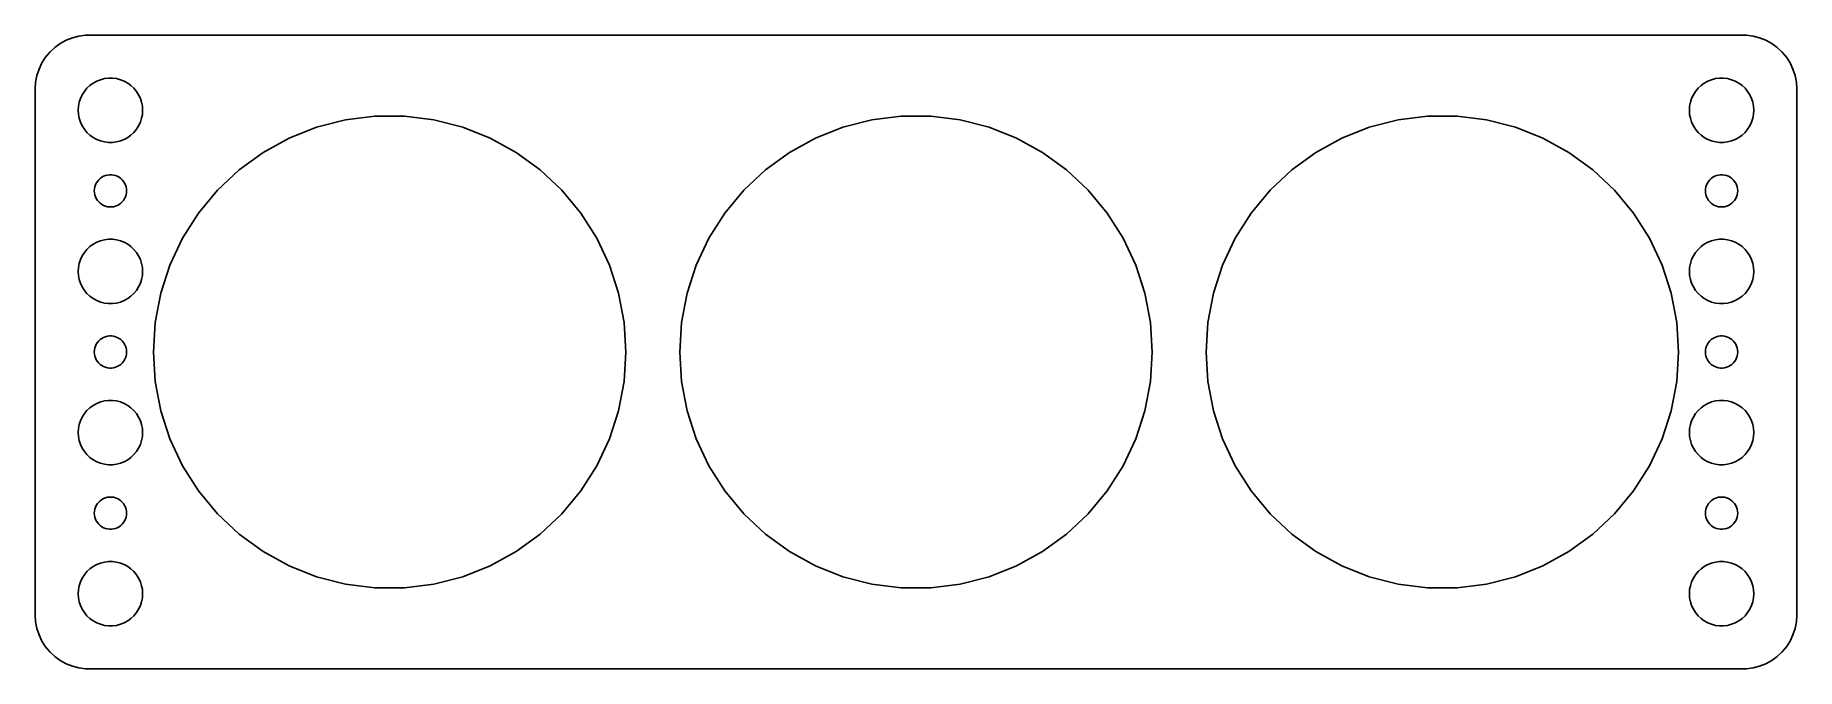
# Model space of a CAD drawing. Header units: metres. Extents: x -82 to 82, y -29 to 29.
import ezdxf

# ---------------------------------------------------------------- set-up
doc = ezdxf.new("R2010")
doc.units = ezdxf.units.M

msp = doc.modelspace()

# ---------------------------------------------------------------- linework, layer by layer
for p, q in [((-80.6448, 27.9227), (-81.0451, 27.4389)), ((-80.1871, 28.3526), (-80.6448, 27.9227)), ((-79.6791, 28.7216), (-80.1871, 28.3526)), ((-79.1289, 29.0241), (-79.6791, 28.7216)), ((-78.5451, 29.2553), (-79.1289, 29.0241)), ((-77.9369, 29.4114), (-78.5451, 29.2553)), ((-77.3139, 29.4901), (-77.9369, 29.4114)), ((77.3139, 29.4901), (-77.3139, 29.4901)), ((77.9369, 29.4114), (77.3139, 29.4901)), ((78.5451, 29.2553), (77.9369, 29.4114)), ((79.1289, 29.0241), (78.5451, 29.2553)), ((79.6791, 28.7216), (79.1289, 29.0241)), ((80.1871, 28.3526), (79.6791, 28.7216)), ((80.6448, 27.9227), (80.1871, 28.3526)), ((81.0451, 27.4389), (80.6448, 27.9227)), ((-81.6489, 26.3406), (-81.8429, 25.7434)), ((-81.3815, 26.9088), (-81.6489, 26.3406)), ((-81.0451, 27.4389), (-81.3815, 26.9088)), ((81.3815, 26.9088), (81.0451, 27.4389)), ((81.6489, 26.3406), (81.3815, 26.9088)), ((81.8429, 25.7434), (81.6489, 26.3406)), ((-81.9606, 25.1267), (-82, 24.5)), ((-81.8429, 25.7434), (-81.9606, 25.1267)), ((-77.1869, 24.5536), (-76.9123, 24.8115)), ((-76.9123, 24.8115), (-76.6075, 25.033)), ((-76.6075, 25.033), (-76.2773, 25.2145)), ((-76.2773, 25.2145), (-75.927, 25.3532)), ((-75.927, 25.3532), (-75.5621, 25.4469)), ((-75.5621, 25.4469), (-75.1884, 25.4941)), ((-75.1884, 25.4941), (-74.8116, 25.4941)), ((-74.8116, 25.4941), (-74.4379, 25.4469)), ((-74.4379, 25.4469), (-74.073, 25.3532)), ((-74.073, 25.3532), (-73.7227, 25.2145)), ((-73.7227, 25.2145), (-73.3925, 25.033)), ((-73.3925, 25.033), (-73.0877, 24.8115)), ((-73.0877, 24.8115), (-72.8131, 24.5536)), ((72.8131, 24.5536), (73.0877, 24.8115)), ((73.0877, 24.8115), (73.3925, 25.033)), ((73.3925, 25.033), (73.7227, 25.2145)), ((73.7227, 25.2145), (74.073, 25.3532)), ((74.073, 25.3532), (74.4379, 25.4469)), ((74.4379, 25.4469), (74.8116, 25.4941)), ((74.8116, 25.4941), (75.1884, 25.4941)), ((75.1884, 25.4941), (75.5621, 25.4469)), ((75.5621, 25.4469), (75.927, 25.3532)), ((75.927, 25.3532), (76.2773, 25.2145)), ((76.2773, 25.2145), (76.6075, 25.033)), ((76.6075, 25.033), (76.9123, 24.8115)), ((76.9123, 24.8115), (77.1869, 24.5536)), ((81.9606, 25.1267), (81.8429, 25.7434)), ((82, 24.5), (81.9606, 25.1267)), ((-82, 24.5), (-82, -24.5)), ((-77.9763, 22.876), (-77.9057, 23.2461)), ((-77.9057, 23.2461), (-77.7893, 23.6044)), ((-77.7893, 23.6044), (-77.6289, 23.9453)), ((-77.6289, 23.9453), (-77.427, 24.2634)), ((-77.427, 24.2634), (-77.1869, 24.5536)), ((-72.8131, 24.5536), (-72.573, 24.2634)), ((-72.573, 24.2634), (-72.3711, 23.9453)), ((-72.3711, 23.9453), (-72.2107, 23.6044)), ((-72.2107, 23.6044), (-72.0943, 23.2461)), ((-72.0943, 23.2461), (-72.0237, 22.876)), ((72.0237, 22.876), (72.0943, 23.2461)), ((72.0943, 23.2461), (72.2107, 23.6044)), ((72.2107, 23.6044), (72.3711, 23.9453)), ((72.3711, 23.9453), (72.573, 24.2634)), ((72.573, 24.2634), (72.8131, 24.5536)), ((77.1869, 24.5536), (77.427, 24.2634)), ((77.427, 24.2634), (77.6289, 23.9453)), ((77.6289, 23.9453), (77.7893, 23.6044)), ((77.7893, 23.6044), (77.9057, 23.2461)), ((77.9057, 23.2461), (77.9763, 22.876)), ((82, -24.5), (82, 24.5)), ((-78, 22.5), (-77.9763, 22.876)), ((-77.9763, 22.124), (-78, 22.5)), ((-77.9057, 21.7539), (-77.9763, 22.124)), ((-77.7893, 21.3956), (-77.9057, 21.7539)), ((-77.6289, 21.0547), (-77.7893, 21.3956)), ((-72.2107, 21.3956), (-72.3711, 21.0547)), ((-72.0943, 21.7539), (-72.2107, 21.3956)), ((-72.0237, 22.124), (-72.0943, 21.7539)), ((-72.0237, 22.876), (-72, 22.5)), ((-72, 22.5), (-72.0237, 22.124)), ((-55.7984, 20.9232), (-53.1224, 21.6103)), ((-53.1224, 21.6103), (-50.3814, 21.9566)), ((-50.3814, 21.9566), (-47.6186, 21.9566)), ((-47.6186, 21.9566), (-44.8776, 21.6103)), ((-44.8776, 21.6103), (-42.2016, 20.9232)), ((-6.79837, 20.9232), (-4.12238, 21.6103)), ((-4.12238, 21.6103), (-1.38138, 21.9566)), ((-1.38138, 21.9566), (1.38138, 21.9566)), ((1.38138, 21.9566), (4.12238, 21.6103)), ((4.12238, 21.6103), (6.79837, 20.9232)), ((42.2016, 20.9232), (44.8776, 21.6103)), ((44.8776, 21.6103), (47.6186, 21.9566)), ((47.6186, 21.9566), (50.3814, 21.9566)), ((50.3814, 21.9566), (53.1224, 21.6103)), ((53.1224, 21.6103), (55.7984, 20.9232)), ((72, 22.5), (72.0237, 22.876)), ((72.0237, 22.124), (72, 22.5)), ((72.0943, 21.7539), (72.0237, 22.124)), ((72.2107, 21.3956), (72.0943, 21.7539)), ((72.3711, 21.0547), (72.2107, 21.3956)), ((77.7893, 21.3956), (77.6289, 21.0547)), ((77.9057, 21.7539), (77.7893, 21.3956)), ((77.9763, 22.124), (77.9057, 21.7539)), ((77.9763, 22.876), (78, 22.5)), ((78, 22.5), (77.9763, 22.124)), ((-77.427, 20.7366), (-77.6289, 21.0547)), ((-77.1869, 20.4464), (-77.427, 20.7366)), ((-76.9123, 20.1884), (-77.1869, 20.4464)), ((-76.6075, 19.967), (-76.9123, 20.1884)), ((-76.2773, 19.7855), (-76.6075, 19.967)), ((-75.927, 19.6468), (-76.2773, 19.7855)), ((-73.7227, 19.7855), (-74.073, 19.6468)), ((-73.3925, 19.967), (-73.7227, 19.7855)), ((-73.0877, 20.1884), (-73.3925, 19.967)), ((-72.8131, 20.4464), (-73.0877, 20.1884)), ((-72.573, 20.7366), (-72.8131, 20.4464)), ((-72.3711, 21.0547), (-72.573, 20.7366)), ((-60.7882, 18.5752), (-58.3671, 19.9062)), ((-58.3671, 19.9062), (-55.7984, 20.9232)), ((-42.2016, 20.9232), (-39.6328, 19.9062)), ((-39.6328, 19.9062), (-37.2118, 18.5752)), ((-11.7882, 18.5752), (-9.36714, 19.9062)), ((-9.36714, 19.9062), (-6.79837, 20.9232)), ((6.79837, 20.9232), (9.36714, 19.9062)), ((9.36714, 19.9062), (11.7882, 18.5752)), ((37.2118, 18.5752), (39.6328, 19.9062)), ((39.6328, 19.9062), (42.2016, 20.9232)), ((55.7984, 20.9232), (58.3671, 19.9062)), ((58.3671, 19.9062), (60.7882, 18.5752)), ((72.573, 20.7366), (72.3711, 21.0547)), ((72.8131, 20.4464), (72.573, 20.7366)), ((73.0877, 20.1884), (72.8131, 20.4464)), ((73.3925, 19.967), (73.0877, 20.1884)), ((73.7227, 19.7855), (73.3925, 19.967)), ((74.073, 19.6468), (73.7227, 19.7855)), ((76.2773, 19.7855), (75.927, 19.6468)), ((76.6075, 19.967), (76.2773, 19.7855)), ((76.9123, 20.1884), (76.6075, 19.967)), ((77.1869, 20.4464), (76.9123, 20.1884)), ((77.427, 20.7366), (77.1869, 20.4464)), ((77.6289, 21.0547), (77.427, 20.7366)), ((-75.5621, 19.5531), (-75.927, 19.6468)), ((-75.1884, 19.5059), (-75.5621, 19.5531)), ((-74.8116, 19.5059), (-75.1884, 19.5059)), ((-74.4379, 19.5531), (-74.8116, 19.5059)), ((-74.073, 19.6468), (-74.4379, 19.5531)), ((-63.0233, 16.9513), (-60.7882, 18.5752)), ((-37.2118, 18.5752), (-34.9767, 16.9513)), ((-14.0233, 16.9513), (-11.7882, 18.5752)), ((11.7882, 18.5752), (14.0233, 16.9513)), ((34.9767, 16.9513), (37.2118, 18.5752)), ((60.7882, 18.5752), (63.0233, 16.9513)), ((74.4379, 19.5531), (74.073, 19.6468)), ((74.8116, 19.5059), (74.4379, 19.5531)), ((75.1884, 19.5059), (74.8116, 19.5059)), ((75.5621, 19.5531), (75.1884, 19.5059)), ((75.927, 19.6468), (75.5621, 19.5531)), ((-75.6387, 16.3572), (-75.4635, 16.4266)), ((-75.4635, 16.4266), (-75.2811, 16.4734)), ((-75.2811, 16.4734), (-75.0942, 16.497)), ((-75.0942, 16.497), (-74.9058, 16.497)), ((-74.9058, 16.497), (-74.7189, 16.4734)), ((-74.7189, 16.4734), (-74.5365, 16.4266)), ((-74.5365, 16.4266), (-74.3613, 16.3572)), ((-65.0373, 15.06), (-63.0233, 16.9513)), ((-34.9767, 16.9513), (-32.9627, 15.06)), ((-16.0373, 15.06), (-14.0233, 16.9513)), ((14.0233, 16.9513), (16.0373, 15.06)), ((32.9627, 15.06), (34.9767, 16.9513)), ((63.0233, 16.9513), (65.0373, 15.06)), ((74.3613, 16.3572), (74.5365, 16.4266)), ((74.5365, 16.4266), (74.7189, 16.4734)), ((74.7189, 16.4734), (74.9058, 16.497)), ((74.9058, 16.497), (75.0942, 16.497)), ((75.0942, 16.497), (75.2811, 16.4734)), ((75.2811, 16.4734), (75.4635, 16.4266)), ((75.4635, 16.4266), (75.6387, 16.3572)), ((-76.5, 15), (-76.4882, 15.188)), ((-76.4882, 14.812), (-76.5, 15)), ((-76.4882, 15.188), (-76.4529, 15.373)), ((-76.4529, 14.627), (-76.4882, 14.812)), ((-76.4529, 15.373), (-76.3947, 15.5522)), ((-76.3947, 15.5522), (-76.3145, 15.7226)), ((-76.3145, 15.7226), (-76.2135, 15.8817)), ((-76.2135, 15.8817), (-76.0934, 16.0268)), ((-76.0934, 16.0268), (-75.9561, 16.1558)), ((-75.9561, 16.1558), (-75.8037, 16.2665)), ((-75.8037, 16.2665), (-75.6387, 16.3572)), ((-74.3613, 16.3572), (-74.1963, 16.2665)), ((-74.1963, 16.2665), (-74.0439, 16.1558)), ((-74.0439, 16.1558), (-73.9065, 16.0268)), ((-73.9065, 16.0268), (-73.7865, 15.8817)), ((-73.7865, 15.8817), (-73.6855, 15.7226)), ((-73.6855, 15.7226), (-73.6053, 15.5522)), ((-73.6053, 15.5522), (-73.5471, 15.373)), ((-73.5471, 15.373), (-73.5118, 15.188)), ((-73.5118, 14.812), (-73.5471, 14.627)), ((-73.5118, 15.188), (-73.5, 15)), ((-73.5, 15), (-73.5118, 14.812)), ((-66.7984, 12.9313), (-65.0373, 15.06)), ((-32.9627, 15.06), (-31.2016, 12.9313)), ((-17.7984, 12.9313), (-16.0373, 15.06)), ((16.0373, 15.06), (17.7984, 12.9313)), ((31.2016, 12.9313), (32.9627, 15.06)), ((65.0373, 15.06), (66.7984, 12.9313)), ((73.5, 15), (73.5118, 15.188)), ((73.5118, 14.812), (73.5, 15)), ((73.5118, 15.188), (73.5471, 15.373)), ((73.5471, 14.627), (73.5118, 14.812)), ((73.5471, 15.373), (73.6053, 15.5522)), ((73.6053, 15.5522), (73.6855, 15.7226)), ((73.6855, 15.7226), (73.7865, 15.8817)), ((73.7865, 15.8817), (73.9065, 16.0268)), ((73.9065, 16.0268), (74.0439, 16.1558)), ((74.0439, 16.1558), (74.1963, 16.2665)), ((74.1963, 16.2665), (74.3613, 16.3572)), ((75.6387, 16.3572), (75.8037, 16.2665)), ((75.8037, 16.2665), (75.9561, 16.1558)), ((75.9561, 16.1558), (76.0934, 16.0268)), ((76.0934, 16.0268), (76.2135, 15.8817)), ((76.2135, 15.8817), (76.3145, 15.7226)), ((76.3145, 15.7226), (76.3947, 15.5522)), ((76.3947, 15.5522), (76.4529, 15.373)), ((76.4529, 15.373), (76.4882, 15.188)), ((76.4882, 14.812), (76.4529, 14.627)), ((76.4882, 15.188), (76.5, 15)), ((76.5, 15), (76.4882, 14.812)), ((-76.3947, 14.4478), (-76.4529, 14.627)), ((-76.3145, 14.2774), (-76.3947, 14.4478)), ((-76.2135, 14.1183), (-76.3145, 14.2774)), ((-76.0934, 13.9732), (-76.2135, 14.1183)), ((-75.9561, 13.8442), (-76.0934, 13.9732)), ((-75.8037, 13.7335), (-75.9561, 13.8442)), ((-75.6387, 13.6427), (-75.8037, 13.7335)), ((-75.4635, 13.5734), (-75.6387, 13.6427)), ((-75.2811, 13.5266), (-75.4635, 13.5734)), ((-75.0942, 13.5029), (-75.2811, 13.5266)), ((-74.9058, 13.5029), (-75.0942, 13.5029)), ((-74.7189, 13.5266), (-74.9058, 13.5029)), ((-74.5365, 13.5734), (-74.7189, 13.5266)), ((-74.3613, 13.6427), (-74.5365, 13.5734)), ((-74.1963, 13.7335), (-74.3613, 13.6427)), ((-74.0439, 13.8442), (-74.1963, 13.7335)), ((-73.9065, 13.9732), (-74.0439, 13.8442)), ((-73.7865, 14.1183), (-73.9065, 13.9732)), ((-73.6855, 14.2774), (-73.7865, 14.1183)), ((-73.6053, 14.4478), (-73.6855, 14.2774)), ((-73.5471, 14.627), (-73.6053, 14.4478)), ((73.6053, 14.4478), (73.5471, 14.627)), ((73.6855, 14.2774), (73.6053, 14.4478)), ((73.7865, 14.1183), (73.6855, 14.2774)), ((73.9065, 13.9732), (73.7865, 14.1183)), ((74.0439, 13.8442), (73.9065, 13.9732)), ((74.1963, 13.7335), (74.0439, 13.8442)), ((74.3613, 13.6427), (74.1963, 13.7335)), ((74.5365, 13.5734), (74.3613, 13.6427)), ((74.7189, 13.5266), (74.5365, 13.5734)), ((74.9058, 13.5029), (74.7189, 13.5266)), ((75.0942, 13.5029), (74.9058, 13.5029)), ((75.2811, 13.5266), (75.0942, 13.5029)), ((75.4635, 13.5734), (75.2811, 13.5266)), ((75.6387, 13.6427), (75.4635, 13.5734)), ((75.8037, 13.7335), (75.6387, 13.6427)), ((75.9561, 13.8442), (75.8037, 13.7335)), ((76.0934, 13.9732), (75.9561, 13.8442)), ((76.2135, 14.1183), (76.0934, 13.9732)), ((76.3145, 14.2774), (76.2135, 14.1183)), ((76.3947, 14.4478), (76.3145, 14.2774)), ((76.4529, 14.627), (76.3947, 14.4478)), ((-68.2787, 10.5986), (-66.7984, 12.9313)), ((-31.2016, 12.9313), (-29.7213, 10.5986)), ((-19.2787, 10.5986), (-17.7984, 12.9313)), ((17.7984, 12.9313), (19.2787, 10.5986)), ((29.7213, 10.5986), (31.2016, 12.9313)), ((66.7984, 12.9313), (68.2787, 10.5986)), ((-76.9123, 9.81154), (-76.6075, 10.033)), ((-76.6075, 10.033), (-76.2773, 10.2145)), ((-76.2773, 10.2145), (-75.927, 10.3532)), ((-75.927, 10.3532), (-75.5621, 10.4469)), ((-75.5621, 10.4469), (-75.1884, 10.4941)), ((-75.1884, 10.4941), (-74.8116, 10.4941)), ((-74.8116, 10.4941), (-74.4379, 10.4469)), ((-74.4379, 10.4469), (-74.073, 10.3532)), ((-74.073, 10.3532), (-73.7227, 10.2145)), ((-73.7227, 10.2145), (-73.3925, 10.033)), ((-73.3925, 10.033), (-73.0877, 9.81154)), ((-69.4551, 8.09874), (-68.2787, 10.5986)), ((-29.7213, 10.5986), (-28.5449, 8.09874)), ((-20.4551, 8.09874), (-19.2787, 10.5986)), ((19.2787, 10.5986), (20.4551, 8.09874)), ((28.5449, 8.09874), (29.7213, 10.5986)), ((68.2787, 10.5986), (69.4551, 8.09874)), ((73.0877, 9.81154), (73.3925, 10.033)), ((73.3925, 10.033), (73.7227, 10.2145)), ((73.7227, 10.2145), (74.073, 10.3532)), ((74.073, 10.3532), (74.4379, 10.4469)), ((74.4379, 10.4469), (74.8116, 10.4941)), ((74.8116, 10.4941), (75.1884, 10.4941)), ((75.1884, 10.4941), (75.5621, 10.4469)), ((75.5621, 10.4469), (75.927, 10.3532)), ((75.927, 10.3532), (76.2773, 10.2145)), ((76.2773, 10.2145), (76.6075, 10.033)), ((76.6075, 10.033), (76.9123, 9.81154)), ((-77.9763, 7.87599), (-77.9057, 8.24606)), ((-77.9057, 8.24606), (-77.7893, 8.60437)), ((-77.7893, 8.60437), (-77.6289, 8.94525)), ((-77.6289, 8.94525), (-77.427, 9.26335)), ((-77.427, 9.26335), (-77.1869, 9.55363)), ((-77.1869, 9.55363), (-76.9123, 9.81154)), ((-73.0877, 9.81154), (-72.8131, 9.55363)), ((-72.8131, 9.55363), (-72.573, 9.26335)), ((-72.573, 9.26335), (-72.3711, 8.94525)), ((-72.3711, 8.94525), (-72.2107, 8.60437)), ((-72.2107, 8.60437), (-72.0943, 8.24606)), ((-72.0943, 8.24606), (-72.0237, 7.87599)), ((72.0237, 7.87599), (72.0943, 8.24606)), ((72.0943, 8.24606), (72.2107, 8.60437)), ((72.2107, 8.60437), (72.3711, 8.94525)), ((72.3711, 8.94525), (72.573, 9.26335)), ((72.573, 9.26335), (72.8131, 9.55363)), ((72.8131, 9.55363), (73.0877, 9.81154)), ((76.9123, 9.81154), (77.1869, 9.55363)), ((77.1869, 9.55363), (77.427, 9.26335)), ((77.427, 9.26335), (77.6289, 8.94525)), ((77.6289, 8.94525), (77.7893, 8.60437)), ((77.7893, 8.60437), (77.9057, 8.24606)), ((77.9057, 8.24606), (77.9763, 7.87599)), ((-78, 7.5), (-77.9763, 7.87599)), ((-77.9763, 7.12399), (-78, 7.5)), ((-77.9057, 6.75392), (-77.9763, 7.12399)), ((-77.7893, 6.39561), (-77.9057, 6.75392)), ((-72.0943, 6.75392), (-72.2107, 6.39561)), ((-72.0237, 7.12399), (-72.0943, 6.75392)), ((-72.0237, 7.87599), (-72, 7.5)), ((-72, 7.5), (-72.0237, 7.12399)), ((-70.3088, 5.47118), (-69.4551, 8.09874)), ((-28.5449, 8.09874), (-27.6912, 5.47118)), ((-21.3088, 5.47118), (-20.4551, 8.09874)), ((20.4551, 8.09874), (21.3088, 5.47118)), ((27.6912, 5.47118), (28.5449, 8.09874)), ((69.4551, 8.09874), (70.3088, 5.47118)), ((72, 7.5), (72.0237, 7.87599)), ((72.0237, 7.12399), (72, 7.5)), ((72.0943, 6.75392), (72.0237, 7.12399)), ((72.2107, 6.39561), (72.0943, 6.75392)), ((77.9057, 6.75392), (77.7893, 6.39561)), ((77.9763, 7.12399), (77.9057, 6.75392)), ((77.9763, 7.87599), (78, 7.5)), ((78, 7.5), (77.9763, 7.12399)), ((-77.6289, 6.05473), (-77.7893, 6.39561)), ((-77.427, 5.73663), (-77.6289, 6.05473)), ((-77.1869, 5.44635), (-77.427, 5.73663)), ((-76.9123, 5.18845), (-77.1869, 5.44635)), ((-76.6075, 4.96701), (-76.9123, 5.18845)), ((-76.2773, 4.78551), (-76.6075, 4.96701)), ((-73.3925, 4.96701), (-73.7227, 4.78551)), ((-73.0877, 5.18845), (-73.3925, 4.96701)), ((-72.8131, 5.44635), (-73.0877, 5.18845)), ((-72.573, 5.73663), (-72.8131, 5.44635)), ((-72.3711, 6.05473), (-72.573, 5.73663)), ((-72.2107, 6.39561), (-72.3711, 6.05473)), ((-70.8265, 2.75732), (-70.3088, 5.47118)), ((-27.6912, 5.47118), (-27.1735, 2.75732)), ((-21.8265, 2.75732), (-21.3088, 5.47118)), ((21.3088, 5.47118), (21.8265, 2.75732)), ((27.1735, 2.75732), (27.6912, 5.47118)), ((70.3088, 5.47118), (70.8265, 2.75732)), ((72.3711, 6.05473), (72.2107, 6.39561)), ((72.573, 5.73663), (72.3711, 6.05473)), ((72.8131, 5.44635), (72.573, 5.73663)), ((73.0877, 5.18845), (72.8131, 5.44635)), ((73.3925, 4.96701), (73.0877, 5.18845)), ((73.7227, 4.78551), (73.3925, 4.96701)), ((76.6075, 4.96701), (76.2773, 4.78551)), ((76.9123, 5.18845), (76.6075, 4.96701)), ((77.1869, 5.44635), (76.9123, 5.18845)), ((77.427, 5.73663), (77.1869, 5.44635)), ((77.6289, 6.05473), (77.427, 5.73663)), ((77.7893, 6.39561), (77.6289, 6.05473)), ((-75.927, 4.64682), (-76.2773, 4.78551)), ((-75.5621, 4.55313), (-75.927, 4.64682)), ((-75.1884, 4.50591), (-75.5621, 4.55313)), ((-74.8116, 4.50591), (-75.1884, 4.50591)), ((-74.4379, 4.55313), (-74.8116, 4.50591)), ((-74.073, 4.64682), (-74.4379, 4.55313)), ((-73.7227, 4.78551), (-74.073, 4.64682)), ((74.073, 4.64682), (73.7227, 4.78551)), ((74.4379, 4.55313), (74.073, 4.64682)), ((74.8116, 4.50591), (74.4379, 4.55313)), ((75.1884, 4.50591), (74.8116, 4.50591)), ((75.5621, 4.55313), (75.1884, 4.50591)), ((75.927, 4.64682), (75.5621, 4.55313)), ((76.2773, 4.78551), (75.927, 4.64682)), ((-71, 0), (-70.8265, 2.75732)), ((-27.1735, 2.75732), (-27, 0)), ((-22, 0), (-21.8265, 2.75732)), ((21.8265, 2.75732), (22, 0)), ((27, 0), (27.1735, 2.75732)), ((70.8265, 2.75732), (71, 0)), ((-76.5, 0), (-76.4882, 0.187988)), ((-76.4882, -0.187988), (-76.5, 0)), ((-76.4882, 0.187988), (-76.4529, 0.373032)), ((-76.4529, 0.373032), (-76.3947, 0.552185)), ((-76.3947, 0.552185), (-76.3145, 0.722626)), ((-76.3145, 0.722626), (-76.2135, 0.881668)), ((-76.2135, 0.881668), (-76.0934, 1.02681)), ((-76.0934, 1.02681), (-75.9561, 1.15576)), ((-75.9561, 1.15576), (-75.8037, 1.26648)), ((-75.8037, 1.26648), (-75.6387, 1.35724)), ((-75.6387, 1.35724), (-75.4635, 1.42657)), ((-75.4635, 1.42657), (-75.2811, 1.47342)), ((-75.2811, 1.47342), (-75.0942, 1.49704)), ((-75.0942, 1.49704), (-74.9058, 1.49704)), ((-74.9058, 1.49704), (-74.7189, 1.47342)), ((-74.7189, 1.47342), (-74.5365, 1.42657)), ((-74.5365, 1.42657), (-74.3613, 1.35724)), ((-74.3613, 1.35724), (-74.1963, 1.26648)), ((-74.1963, 1.26648), (-74.0439, 1.15576)), ((-74.0439, 1.15576), (-73.9065, 1.02681)), ((-73.9065, 1.02681), (-73.7865, 0.881668)), ((-73.7865, 0.881668), (-73.6855, 0.722626)), ((-73.6855, 0.722626), (-73.6053, 0.552185)), ((-73.6053, 0.552185), (-73.5471, 0.373032)), ((-73.5471, 0.373032), (-73.5118, 0.187988)), ((-73.5118, 0.187988), (-73.5, 0)), ((-73.5, 0), (-73.5118, -0.187988)), ((-70.8265, -2.75732), (-71, 0)), ((-27, 0), (-27.1735, -2.75732)), ((-21.8265, -2.75732), (-22, 0)), ((22, 0), (21.8265, -2.75732)), ((27.1735, -2.75732), (27, 0)), ((71, 0), (70.8265, -2.75732)), ((73.5, 0), (73.5118, 0.187988)), ((73.5118, -0.187988), (73.5, 0)), ((73.5118, 0.187988), (73.5471, 0.373032)), ((73.5471, 0.373032), (73.6053, 0.552185)), ((73.6053, 0.552185), (73.6855, 0.722626)), ((73.6855, 0.722626), (73.7865, 0.881668)), ((73.7865, 0.881668), (73.9065, 1.02681)), ((73.9065, 1.02681), (74.0439, 1.15576)), ((74.0439, 1.15576), (74.1963, 1.26648)), ((74.1963, 1.26648), (74.3613, 1.35724)), ((74.3613, 1.35724), (74.5365, 1.42657)), ((74.5365, 1.42657), (74.7189, 1.47342)), ((74.7189, 1.47342), (74.9058, 1.49704)), ((74.9058, 1.49704), (75.0942, 1.49704)), ((75.0942, 1.49704), (75.2811, 1.47342)), ((75.2811, 1.47342), (75.4635, 1.42657)), ((75.4635, 1.42657), (75.6387, 1.35724)), ((75.6387, 1.35724), (75.8037, 1.26648)), ((75.8037, 1.26648), (75.9561, 1.15576)), ((75.9561, 1.15576), (76.0934, 1.02681)), ((76.0934, 1.02681), (76.2135, 0.881668)), ((76.2135, 0.881668), (76.3145, 0.722626)), ((76.3145, 0.722626), (76.3947, 0.552185)), ((76.3947, 0.552185), (76.4529, 0.373032)), ((76.4529, 0.373032), (76.4882, 0.187988)), ((76.4882, 0.187988), (76.5, 0)), ((76.5, 0), (76.4882, -0.187988)), ((-76.4529, -0.373032), (-76.4882, -0.187988)), ((-76.3947, -0.552185), (-76.4529, -0.373032)), ((-76.3145, -0.722626), (-76.3947, -0.552185)), ((-76.2135, -0.881668), (-76.3145, -0.722626)), ((-76.0934, -1.02681), (-76.2135, -0.881668)), ((-75.9561, -1.15576), (-76.0934, -1.02681)), ((-75.8037, -1.26648), (-75.9561, -1.15576)), ((-75.6387, -1.35724), (-75.8037, -1.26648)), ((-75.4635, -1.42657), (-75.6387, -1.35724)), ((-75.2811, -1.47342), (-75.4635, -1.42657)), ((-75.0942, -1.49704), (-75.2811, -1.47342)), ((-74.9058, -1.49704), (-75.0942, -1.49704)), ((-74.7189, -1.47342), (-74.9058, -1.49704)), ((-74.5365, -1.42657), (-74.7189, -1.47342)), ((-74.3613, -1.35724), (-74.5365, -1.42657)), ((-74.1963, -1.26648), (-74.3613, -1.35724)), ((-74.0439, -1.15576), (-74.1963, -1.26648)), ((-73.9065, -1.02681), (-74.0439, -1.15576)), ((-73.7865, -0.881668), (-73.9065, -1.02681)), ((-73.6855, -0.722626), (-73.7865, -0.881668)), ((-73.6053, -0.552185), (-73.6855, -0.722626)), ((-73.5471, -0.373032), (-73.6053, -0.552185)), ((-73.5118, -0.187988), (-73.5471, -0.373032)), ((73.5471, -0.373032), (73.5118, -0.187988)), ((73.6053, -0.552185), (73.5471, -0.373032)), ((73.6855, -0.722626), (73.6053, -0.552185)), ((73.7865, -0.881668), (73.6855, -0.722626)), ((73.9065, -1.02681), (73.7865, -0.881668)), ((74.0439, -1.15576), (73.9065, -1.02681)), ((74.1963, -1.26648), (74.0439, -1.15576)), ((74.3613, -1.35724), (74.1963, -1.26648)), ((74.5365, -1.42657), (74.3613, -1.35724)), ((74.7189, -1.47342), (74.5365, -1.42657)), ((74.9058, -1.49704), (74.7189, -1.47342)), ((75.0942, -1.49704), (74.9058, -1.49704)), ((75.2811, -1.47342), (75.0942, -1.49704)), ((75.4635, -1.42657), (75.2811, -1.47342)), ((75.6387, -1.35724), (75.4635, -1.42657)), ((75.8037, -1.26648), (75.6387, -1.35724)), ((75.9561, -1.15576), (75.8037, -1.26648)), ((76.0934, -1.02681), (75.9561, -1.15576)), ((76.2135, -0.881668), (76.0934, -1.02681)), ((76.3145, -0.722626), (76.2135, -0.881668)), ((76.3947, -0.552185), (76.3145, -0.722626)), ((76.4529, -0.373032), (76.3947, -0.552185)), ((76.4882, -0.187988), (76.4529, -0.373032)), ((-70.3088, -5.47118), (-70.8265, -2.75732)), ((-27.1735, -2.75732), (-27.6912, -5.47118)), ((-21.3088, -5.47118), (-21.8265, -2.75732)), ((21.8265, -2.75732), (21.3088, -5.47118)), ((27.6912, -5.47118), (27.1735, -2.75732)), ((70.8265, -2.75732), (70.3088, -5.47118)), ((-76.6075, -4.96701), (-76.2773, -4.78551)), ((-76.2773, -4.78551), (-75.927, -4.64682)), ((-75.927, -4.64682), (-75.5621, -4.55313)), ((-75.5621, -4.55313), (-75.1884, -4.50591)), ((-75.1884, -4.50591), (-74.8116, -4.50591)), ((-74.8116, -4.50591), (-74.4379, -4.55313)), ((-74.4379, -4.55313), (-74.073, -4.64682)), ((-74.073, -4.64682), (-73.7227, -4.78551)), ((-73.7227, -4.78551), (-73.3925, -4.96701)), ((73.3925, -4.96701), (73.7227, -4.78551)), ((73.7227, -4.78551), (74.073, -4.64682)), ((74.073, -4.64682), (74.4379, -4.55313)), ((74.4379, -4.55313), (74.8116, -4.50591)), ((74.8116, -4.50591), (75.1884, -4.50591)), ((75.1884, -4.50591), (75.5621, -4.55313)), ((75.5621, -4.55313), (75.927, -4.64682)), ((75.927, -4.64682), (76.2773, -4.78551)), ((76.2773, -4.78551), (76.6075, -4.96701)), ((-77.9057, -6.75392), (-77.7893, -6.39561)), ((-77.7893, -6.39561), (-77.6289, -6.05473)), ((-77.6289, -6.05473), (-77.427, -5.73663)), ((-77.427, -5.73663), (-77.1869, -5.44635)), ((-77.1869, -5.44635), (-76.9123, -5.18845)), ((-76.9123, -5.18845), (-76.6075, -4.96701)), ((-73.3925, -4.96701), (-73.0877, -5.18845)), ((-73.0877, -5.18845), (-72.8131, -5.44635)), ((-72.8131, -5.44635), (-72.573, -5.73663)), ((-72.573, -5.73663), (-72.3711, -6.05473)), ((-72.3711, -6.05473), (-72.2107, -6.39561)), ((-72.2107, -6.39561), (-72.0943, -6.75392)), ((-69.4551, -8.09874), (-70.3088, -5.47118)), ((-27.6912, -5.47118), (-28.5449, -8.09874)), ((-20.4551, -8.09874), (-21.3088, -5.47118)), ((21.3088, -5.47118), (20.4551, -8.09874)), ((28.5449, -8.09874), (27.6912, -5.47118)), ((70.3088, -5.47118), (69.4551, -8.09874)), ((72.0943, -6.75392), (72.2107, -6.39561)), ((72.2107, -6.39561), (72.3711, -6.05473)), ((72.3711, -6.05473), (72.573, -5.73663)), ((72.573, -5.73663), (72.8131, -5.44635)), ((72.8131, -5.44635), (73.0877, -5.18845)), ((73.0877, -5.18845), (73.3925, -4.96701)), ((76.6075, -4.96701), (76.9123, -5.18845)), ((76.9123, -5.18845), (77.1869, -5.44635)), ((77.1869, -5.44635), (77.427, -5.73663)), ((77.427, -5.73663), (77.6289, -6.05473)), ((77.6289, -6.05473), (77.7893, -6.39561)), ((77.7893, -6.39561), (77.9057, -6.75392)), ((-78, -7.5), (-77.9763, -7.12399)), ((-77.9763, -7.87599), (-78, -7.5)), ((-77.9763, -7.12399), (-77.9057, -6.75392)), ((-77.9057, -8.24606), (-77.9763, -7.87599)), ((-72.0943, -6.75392), (-72.0237, -7.12399)), ((-72.0237, -7.87599), (-72.0943, -8.24606)), ((-72.0237, -7.12399), (-72, -7.5)), ((-72, -7.5), (-72.0237, -7.87599)), ((-68.2787, -10.5986), (-69.4551, -8.09874)), ((-28.5449, -8.09874), (-29.7213, -10.5986)), ((-19.2787, -10.5986), (-20.4551, -8.09874)), ((20.4551, -8.09874), (19.2787, -10.5986)), ((29.7213, -10.5986), (28.5449, -8.09874)), ((69.4551, -8.09874), (68.2787, -10.5986)), ((72, -7.5), (72.0237, -7.12399)), ((72.0237, -7.87599), (72, -7.5)), ((72.0237, -7.12399), (72.0943, -6.75392)), ((72.0943, -8.24606), (72.0237, -7.87599)), ((77.9057, -6.75392), (77.9763, -7.12399)), ((77.9763, -7.87599), (77.9057, -8.24606)), ((77.9763, -7.12399), (78, -7.5)), ((78, -7.5), (77.9763, -7.87599)), ((-77.7893, -8.60437), (-77.9057, -8.24606)), ((-77.6289, -8.94525), (-77.7893, -8.60437)), ((-77.427, -9.26335), (-77.6289, -8.94525)), ((-77.1869, -9.55363), (-77.427, -9.26335)), ((-76.9123, -9.81154), (-77.1869, -9.55363)), ((-76.6075, -10.033), (-76.9123, -9.81154)), ((-73.0877, -9.81154), (-73.3925, -10.033)), ((-72.8131, -9.55363), (-73.0877, -9.81154)), ((-72.573, -9.26335), (-72.8131, -9.55363)), ((-72.3711, -8.94525), (-72.573, -9.26335)), ((-72.2107, -8.60437), (-72.3711, -8.94525)), ((-72.0943, -8.24606), (-72.2107, -8.60437)), ((72.2107, -8.60437), (72.0943, -8.24606)), ((72.3711, -8.94525), (72.2107, -8.60437)), ((72.573, -9.26335), (72.3711, -8.94525)), ((72.8131, -9.55363), (72.573, -9.26335)), ((73.0877, -9.81154), (72.8131, -9.55363)), ((73.3925, -10.033), (73.0877, -9.81154)), ((76.9123, -9.81154), (76.6075, -10.033)), ((77.1869, -9.55363), (76.9123, -9.81154)), ((77.427, -9.26335), (77.1869, -9.55363)), ((77.6289, -8.94525), (77.427, -9.26335)), ((77.7893, -8.60437), (77.6289, -8.94525)), ((77.9057, -8.24606), (77.7893, -8.60437)), ((-76.2773, -10.2145), (-76.6075, -10.033)), ((-75.927, -10.3532), (-76.2773, -10.2145)), ((-75.5621, -10.4469), (-75.927, -10.3532)), ((-75.1884, -10.4941), (-75.5621, -10.4469)), ((-74.8116, -10.4941), (-75.1884, -10.4941)), ((-74.4379, -10.4469), (-74.8116, -10.4941)), ((-74.073, -10.3532), (-74.4379, -10.4469)), ((-73.7227, -10.2145), (-74.073, -10.3532)), ((-73.3925, -10.033), (-73.7227, -10.2145)), ((-66.7984, -12.9313), (-68.2787, -10.5986)), ((-29.7213, -10.5986), (-31.2016, -12.9313)), ((-17.7984, -12.9313), (-19.2787, -10.5986)), ((19.2787, -10.5986), (17.7984, -12.9313)), ((31.2016, -12.9313), (29.7213, -10.5986)), ((68.2787, -10.5986), (66.7984, -12.9313)), ((73.7227, -10.2145), (73.3925, -10.033)), ((74.073, -10.3532), (73.7227, -10.2145)), ((74.4379, -10.4469), (74.073, -10.3532)), ((74.8116, -10.4941), (74.4379, -10.4469)), ((75.1884, -10.4941), (74.8116, -10.4941)), ((75.5621, -10.4469), (75.1884, -10.4941)), ((75.927, -10.3532), (75.5621, -10.4469)), ((76.2773, -10.2145), (75.927, -10.3532)), ((76.6075, -10.033), (76.2773, -10.2145)), ((-65.0373, -15.06), (-66.7984, -12.9313)), ((-31.2016, -12.9313), (-32.9627, -15.06)), ((-16.0373, -15.06), (-17.7984, -12.9313)), ((17.7984, -12.9313), (16.0373, -15.06)), ((32.9627, -15.06), (31.2016, -12.9313)), ((66.7984, -12.9313), (65.0373, -15.06)), ((-76.4882, -14.812), (-76.4529, -14.627)), ((-76.4529, -14.627), (-76.3947, -14.4478)), ((-76.3947, -14.4478), (-76.3145, -14.2774)), ((-76.3145, -14.2774), (-76.2135, -14.1183)), ((-76.2135, -14.1183), (-76.0934, -13.9732)), ((-76.0934, -13.9732), (-75.9561, -13.8442)), ((-75.9561, -13.8442), (-75.8037, -13.7335)), ((-75.8037, -13.7335), (-75.6387, -13.6427)), ((-75.6387, -13.6427), (-75.4635, -13.5734)), ((-75.4635, -13.5734), (-75.2811, -13.5266)), ((-75.2811, -13.5266), (-75.0942, -13.5029)), ((-75.0942, -13.5029), (-74.9058, -13.5029)), ((-74.9058, -13.5029), (-74.7189, -13.5266)), ((-74.7189, -13.5266), (-74.5365, -13.5734)), ((-74.5365, -13.5734), (-74.3613, -13.6427)), ((-74.3613, -13.6427), (-74.1963, -13.7335)), ((-74.1963, -13.7335), (-74.0439, -13.8442)), ((-74.0439, -13.8442), (-73.9065, -13.9732)), ((-73.9065, -13.9732), (-73.7865, -14.1183)), ((-73.7865, -14.1183), (-73.6855, -14.2774)), ((-73.6855, -14.2774), (-73.6053, -14.4478)), ((-73.6053, -14.4478), (-73.5471, -14.627)), ((-73.5471, -14.627), (-73.5118, -14.812)), ((73.5118, -14.812), (73.5471, -14.627)), ((73.5471, -14.627), (73.6053, -14.4478)), ((73.6053, -14.4478), (73.6855, -14.2774)), ((73.6855, -14.2774), (73.7865, -14.1183)), ((73.7865, -14.1183), (73.9065, -13.9732)), ((73.9065, -13.9732), (74.0439, -13.8442)), ((74.0439, -13.8442), (74.1963, -13.7335)), ((74.1963, -13.7335), (74.3613, -13.6427)), ((74.3613, -13.6427), (74.5365, -13.5734)), ((74.5365, -13.5734), (74.7189, -13.5266)), ((74.7189, -13.5266), (74.9058, -13.5029)), ((74.9058, -13.5029), (75.0942, -13.5029)), ((75.0942, -13.5029), (75.2811, -13.5266)), ((75.2811, -13.5266), (75.4635, -13.5734)), ((75.4635, -13.5734), (75.6387, -13.6427)), ((75.6387, -13.6427), (75.8037, -13.7335)), ((75.8037, -13.7335), (75.9561, -13.8442)), ((75.9561, -13.8442), (76.0934, -13.9732)), ((76.0934, -13.9732), (76.2135, -14.1183)), ((76.2135, -14.1183), (76.3145, -14.2774)), ((76.3145, -14.2774), (76.3947, -14.4478)), ((76.3947, -14.4478), (76.4529, -14.627)), ((76.4529, -14.627), (76.4882, -14.812)), ((-76.5, -15), (-76.4882, -14.812)), ((-76.4882, -15.188), (-76.5, -15)), ((-76.4529, -15.373), (-76.4882, -15.188)), ((-76.3947, -15.5522), (-76.4529, -15.373)), ((-76.3145, -15.7226), (-76.3947, -15.5522)), ((-76.2135, -15.8817), (-76.3145, -15.7226)), ((-76.0934, -16.0268), (-76.2135, -15.8817)), ((-75.9561, -16.1558), (-76.0934, -16.0268)), ((-75.8037, -16.2665), (-75.9561, -16.1558)), ((-75.6387, -16.3572), (-75.8037, -16.2665)), ((-75.4635, -16.4266), (-75.6387, -16.3572)), ((-74.3613, -16.3572), (-74.5365, -16.4266)), ((-74.1963, -16.2665), (-74.3613, -16.3572)), ((-74.0439, -16.1558), (-74.1963, -16.2665)), ((-73.9065, -16.0268), (-74.0439, -16.1558)), ((-73.7865, -15.8817), (-73.9065, -16.0268)), ((-73.6855, -15.7226), (-73.7865, -15.8817)), ((-73.6053, -15.5522), (-73.6855, -15.7226)), ((-73.5471, -15.373), (-73.6053, -15.5522)), ((-73.5118, -15.188), (-73.5471, -15.373)), ((-73.5118, -14.812), (-73.5, -15)), ((-73.5, -15), (-73.5118, -15.188)), ((-63.0233, -16.9513), (-65.0373, -15.06)), ((-32.9627, -15.06), (-34.9767, -16.9513)), ((-14.0233, -16.9513), (-16.0373, -15.06)), ((16.0373, -15.06), (14.0233, -16.9513)), ((34.9767, -16.9513), (32.9627, -15.06)), ((65.0373, -15.06), (63.0233, -16.9513)), ((73.5, -15), (73.5118, -14.812)), ((73.5118, -15.188), (73.5, -15)), ((73.5471, -15.373), (73.5118, -15.188)), ((73.6053, -15.5522), (73.5471, -15.373)), ((73.6855, -15.7226), (73.6053, -15.5522)), ((73.7865, -15.8817), (73.6855, -15.7226)), ((73.9065, -16.0268), (73.7865, -15.8817)), ((74.0439, -16.1558), (73.9065, -16.0268)), ((74.1963, -16.2665), (74.0439, -16.1558)), ((74.3613, -16.3572), (74.1963, -16.2665)), ((74.5365, -16.4266), (74.3613, -16.3572)), ((75.6387, -16.3572), (75.4635, -16.4266)), ((75.8037, -16.2665), (75.6387, -16.3572)), ((75.9561, -16.1558), (75.8037, -16.2665)), ((76.0934, -16.0268), (75.9561, -16.1558)), ((76.2135, -15.8817), (76.0934, -16.0268)), ((76.3145, -15.7226), (76.2135, -15.8817)), ((76.3947, -15.5522), (76.3145, -15.7226)), ((76.4529, -15.373), (76.3947, -15.5522)), ((76.4882, -15.188), (76.4529, -15.373)), ((76.4882, -14.812), (76.5, -15)), ((76.5, -15), (76.4882, -15.188)), ((-75.2811, -16.4734), (-75.4635, -16.4266)), ((-75.0942, -16.497), (-75.2811, -16.4734)), ((-74.9058, -16.497), (-75.0942, -16.497)), ((-74.7189, -16.4734), (-74.9058, -16.497)), ((-74.5365, -16.4266), (-74.7189, -16.4734)), ((-60.7882, -18.5752), (-63.0233, -16.9513)), ((-34.9767, -16.9513), (-37.2118, -18.5752)), ((-11.7882, -18.5752), (-14.0233, -16.9513)), ((14.0233, -16.9513), (11.7882, -18.5752)), ((37.2118, -18.5752), (34.9767, -16.9513)), ((63.0233, -16.9513), (60.7882, -18.5752)), ((74.7189, -16.4734), (74.5365, -16.4266)), ((74.9058, -16.497), (74.7189, -16.4734)), ((75.0942, -16.497), (74.9058, -16.497)), ((75.2811, -16.4734), (75.0942, -16.497)), ((75.4635, -16.4266), (75.2811, -16.4734)), ((-76.2773, -19.7855), (-75.927, -19.6468)), ((-75.927, -19.6468), (-75.5621, -19.5531)), ((-75.5621, -19.5531), (-75.1884, -19.5059)), ((-75.1884, -19.5059), (-74.8116, -19.5059)), ((-74.8116, -19.5059), (-74.4379, -19.5531)), ((-74.4379, -19.5531), (-74.073, -19.6468)), ((-74.073, -19.6468), (-73.7227, -19.7855)), ((-58.3671, -19.9062), (-60.7882, -18.5752)), ((-37.2118, -18.5752), (-39.6328, -19.9062)), ((-9.36714, -19.9062), (-11.7882, -18.5752)), ((11.7882, -18.5752), (9.36714, -19.9062)), ((39.6328, -19.9062), (37.2118, -18.5752)), ((60.7882, -18.5752), (58.3671, -19.9062)), ((73.7227, -19.7855), (74.073, -19.6468)), ((74.073, -19.6468), (74.4379, -19.5531)), ((74.4379, -19.5531), (74.8116, -19.5059)), ((74.8116, -19.5059), (75.1884, -19.5059)), ((75.1884, -19.5059), (75.5621, -19.5531)), ((75.5621, -19.5531), (75.927, -19.6468)), ((75.927, -19.6468), (76.2773, -19.7855)), ((-77.7893, -21.3956), (-77.6289, -21.0547)), ((-77.6289, -21.0547), (-77.427, -20.7366)), ((-77.427, -20.7366), (-77.1869, -20.4464)), ((-77.1869, -20.4464), (-76.9123, -20.1884)), ((-76.9123, -20.1884), (-76.6075, -19.967)), ((-76.6075, -19.967), (-76.2773, -19.7855)), ((-73.7227, -19.7855), (-73.3925, -19.967)), ((-73.3925, -19.967), (-73.0877, -20.1884)), ((-73.0877, -20.1884), (-72.8131, -20.4464)), ((-72.8131, -20.4464), (-72.573, -20.7366)), ((-72.573, -20.7366), (-72.3711, -21.0547)), ((-72.3711, -21.0547), (-72.2107, -21.3956)), ((-55.7984, -20.9232), (-58.3671, -19.9062)), ((-53.1224, -21.6103), (-55.7984, -20.9232)), ((-42.2016, -20.9232), (-44.8776, -21.6103)), ((-39.6328, -19.9062), (-42.2016, -20.9232)), ((-6.79837, -20.9232), (-9.36714, -19.9062)), ((-4.12238, -21.6103), (-6.79837, -20.9232)), ((6.79837, -20.9232), (4.12238, -21.6103)), ((9.36714, -19.9062), (6.79837, -20.9232)), ((42.2016, -20.9232), (39.6328, -19.9062)), ((44.8776, -21.6103), (42.2016, -20.9232)), ((55.7984, -20.9232), (53.1224, -21.6103)), ((58.3671, -19.9062), (55.7984, -20.9232)), ((72.2107, -21.3956), (72.3711, -21.0547)), ((72.3711, -21.0547), (72.573, -20.7366)), ((72.573, -20.7366), (72.8131, -20.4464)), ((72.8131, -20.4464), (73.0877, -20.1884)), ((73.0877, -20.1884), (73.3925, -19.967)), ((73.3925, -19.967), (73.7227, -19.7855)), ((76.2773, -19.7855), (76.6075, -19.967)), ((76.6075, -19.967), (76.9123, -20.1884)), ((76.9123, -20.1884), (77.1869, -20.4464)), ((77.1869, -20.4464), (77.427, -20.7366)), ((77.427, -20.7366), (77.6289, -21.0547)), ((77.6289, -21.0547), (77.7893, -21.3956)), ((-78, -22.5), (-77.9763, -22.124)), ((-77.9763, -22.876), (-78, -22.5)), ((-77.9763, -22.124), (-77.9057, -21.7539)), ((-77.9057, -23.2461), (-77.9763, -22.876)), ((-77.9057, -21.7539), (-77.7893, -21.3956)), ((-72.2107, -21.3956), (-72.0943, -21.7539)), ((-72.0943, -21.7539), (-72.0237, -22.124)), ((-72.0237, -22.876), (-72.0943, -23.2461)), ((-72.0237, -22.124), (-72, -22.5)), ((-72, -22.5), (-72.0237, -22.876)), ((-50.3814, -21.9566), (-53.1224, -21.6103)), ((-47.6186, -21.9566), (-50.3814, -21.9566)), ((-44.8776, -21.6103), (-47.6186, -21.9566)), ((-1.38138, -21.9566), (-4.12238, -21.6103)), ((1.38138, -21.9566), (-1.38138, -21.9566)), ((4.12238, -21.6103), (1.38138, -21.9566)), ((47.6186, -21.9566), (44.8776, -21.6103)), ((50.3814, -21.9566), (47.6186, -21.9566)), ((53.1224, -21.6103), (50.3814, -21.9566)), ((72, -22.5), (72.0237, -22.124)), ((72.0237, -22.876), (72, -22.5)), ((72.0237, -22.124), (72.0943, -21.7539)), ((72.0943, -23.2461), (72.0237, -22.876)), ((72.0943, -21.7539), (72.2107, -21.3956)), ((77.7893, -21.3956), (77.9057, -21.7539)), ((77.9057, -21.7539), (77.9763, -22.124)), ((77.9763, -22.876), (77.9057, -23.2461)), ((77.9763, -22.124), (78, -22.5)), ((78, -22.5), (77.9763, -22.876)), ((-82, -24.5), (-81.9606, -25.1267)), ((-77.7893, -23.6044), (-77.9057, -23.2461)), ((-77.6289, -23.9453), (-77.7893, -23.6044)), ((-77.427, -24.2634), (-77.6289, -23.9453)), ((-77.1869, -24.5536), (-77.427, -24.2634)), ((-76.9123, -24.8115), (-77.1869, -24.5536)), ((-72.8131, -24.5536), (-73.0877, -24.8115)), ((-72.573, -24.2634), (-72.8131, -24.5536)), ((-72.3711, -23.9453), (-72.573, -24.2634)), ((-72.2107, -23.6044), (-72.3711, -23.9453)), ((-72.0943, -23.2461), (-72.2107, -23.6044)), ((72.2107, -23.6044), (72.0943, -23.2461)), ((72.3711, -23.9453), (72.2107, -23.6044)), ((72.573, -24.2634), (72.3711, -23.9453)), ((72.8131, -24.5536), (72.573, -24.2634)), ((73.0877, -24.8115), (72.8131, -24.5536)), ((77.1869, -24.5536), (76.9123, -24.8115)), ((77.427, -24.2634), (77.1869, -24.5536)), ((77.6289, -23.9453), (77.427, -24.2634)), ((77.7893, -23.6044), (77.6289, -23.9453)), ((77.9057, -23.2461), (77.7893, -23.6044)), ((81.9606, -25.1267), (82, -24.5)), ((-81.9606, -25.1267), (-81.8429, -25.7434)), ((-81.8429, -25.7434), (-81.6489, -26.3406)), ((-76.6075, -25.033), (-76.9123, -24.8115)), ((-76.2773, -25.2145), (-76.6075, -25.033)), ((-75.927, -25.3532), (-76.2773, -25.2145)), ((-75.5621, -25.4469), (-75.927, -25.3532)), ((-75.1884, -25.4941), (-75.5621, -25.4469)), ((-74.8116, -25.4941), (-75.1884, -25.4941)), ((-74.4379, -25.4469), (-74.8116, -25.4941)), ((-74.073, -25.3532), (-74.4379, -25.4469)), ((-73.7227, -25.2145), (-74.073, -25.3532)), ((-73.3925, -25.033), (-73.7227, -25.2145)), ((-73.0877, -24.8115), (-73.3925, -25.033)), ((73.3925, -25.033), (73.0877, -24.8115)), ((73.7227, -25.2145), (73.3925, -25.033)), ((74.073, -25.3532), (73.7227, -25.2145)), ((74.4379, -25.4469), (74.073, -25.3532)), ((74.8116, -25.4941), (74.4379, -25.4469)), ((75.1884, -25.4941), (74.8116, -25.4941)), ((75.5621, -25.4469), (75.1884, -25.4941)), ((75.927, -25.3532), (75.5621, -25.4469)), ((76.2773, -25.2145), (75.927, -25.3532)), ((76.6075, -25.033), (76.2773, -25.2145)), ((76.9123, -24.8115), (76.6075, -25.033)), ((81.6489, -26.3406), (81.8429, -25.7434)), ((81.8429, -25.7434), (81.9606, -25.1267)), ((-81.6489, -26.3406), (-81.3815, -26.9088)), ((-81.3815, -26.9088), (-81.0451, -27.4389)), ((-81.0451, -27.4389), (-80.6448, -27.9227)), ((80.6448, -27.9227), (81.0451, -27.4389)), ((81.0451, -27.4389), (81.3815, -26.9088)), ((81.3815, -26.9088), (81.6489, -26.3406)), ((-80.6448, -27.9227), (-80.1871, -28.3526)), ((-80.1871, -28.3526), (-79.6791, -28.7216)), ((-79.6791, -28.7216), (-79.1289, -29.0241)), ((-79.1289, -29.0241), (-78.5451, -29.2553)), ((-78.5451, -29.2553), (-77.9369, -29.4114)), ((-77.9369, -29.4114), (-77.3139, -29.4901)), ((-77.3139, -29.4901), (77.3139, -29.4901)), ((77.3139, -29.4901), (77.9369, -29.4114)), ((77.9369, -29.4114), (78.5451, -29.2553)), ((78.5451, -29.2553), (79.1289, -29.0241)), ((79.1289, -29.0241), (79.6791, -28.7216)), ((79.6791, -28.7216), (80.1871, -28.3526)), ((80.1871, -28.3526), (80.6448, -27.9227))]:
    msp.add_line(p, q)

doc.saveas('drawing.dxf')
